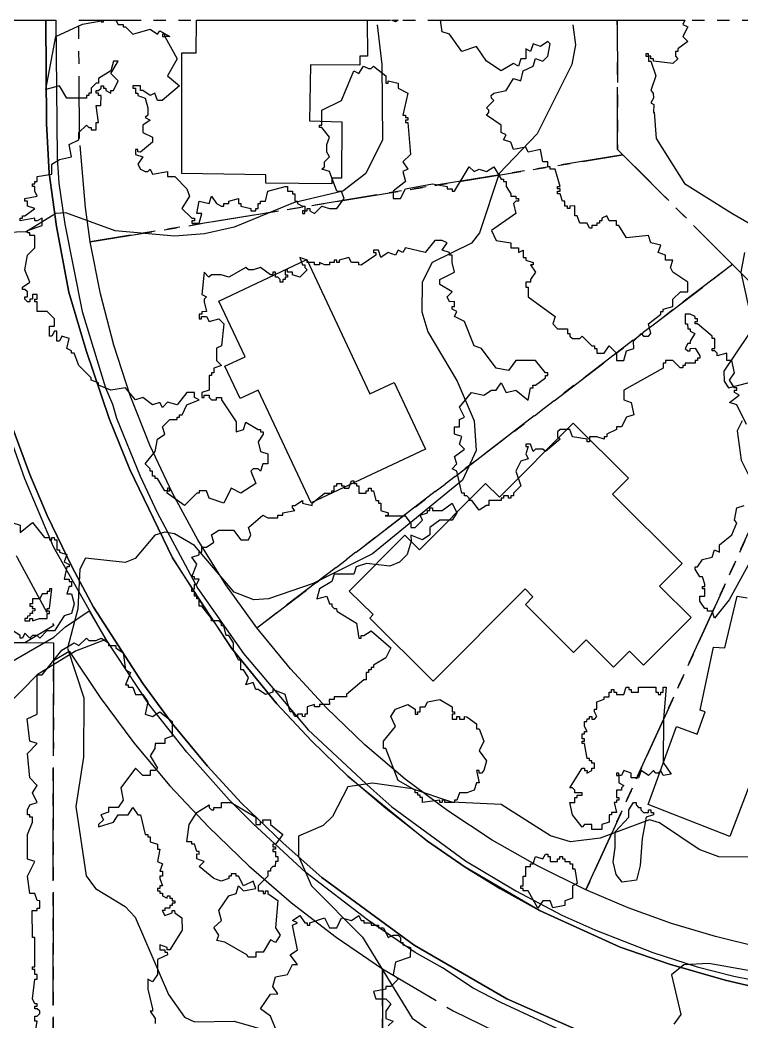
# Model space of a CAD drawing. Header units: metres. Extents: x -550 to 550, y -500 to 950.
# Drawn here: x -248.9 to -175.3, y 848 to 950 of the extents above; entities that cross this region are included whole.
import ezdxf

# ---------------------------------------------------------------- set-up
doc = ezdxf.new("R2010")
doc.units = ezdxf.units.M
doc.header["$LTSCALE"] = 2
doc.linetypes.add('PHANTOM', pattern=[6.35, 3.175, -0.635, 0.635, -0.635, 0.635, -0.635])
for name, color, linetype in [('SITE-BLDG-EXIST', 7, 'CONTINUOUS'), ('SITE-PATH', 84, 'CONTINUOUS'), ('SITE-PROPERTY', 7, 'PHANTOM'), ('SITE-ROAD-CURB', 7, 'CONTINUOUS'), ('SITE-ROAD-PAVED', 7, 'CONTINUOUS'), ('SITE-TREE-CANOPY', 94, 'CONTINUOUS'), ('TOPO-CONTOUR-MAJOR', 8, 'CONTINUOUS'), ('TOPO-CONTOUR-MINOR', 9, 'CONTINUOUS')]:
    doc.layers.add(name, color=color, linetype=linetype)

msp = doc.modelspace()

# ---------------------------------------------------------------- linework, layer by layer
at = {"layer": 'SITE-BLDG-EXIST'}
for points in [[(-213.47, 946.33), (-214.24, 946.33), (-214.23, 945.41), (-219.26, 945.43), (-219.36, 939.72), (-216.07, 939.64), (-216.11, 933.89), (-217.09, 933.89), (-217.11, 933.32), (-223.82, 933.37), (-223.81, 934.22), (-232.37, 934.38), (-232.37, 946.65), (-230.93, 946.66), (-230.89, 950), (-213.49, 950)], [(-207.57, 906.3), (-219.21, 900.83), (-224.59, 912.31), (-226.43, 911.44), (-227.98, 914.74), (-225.94, 915.69), (-228.61, 921.38), (-219.65, 925.6), (-213.24, 911.94), (-210.76, 913.1)], [(-192.52, 908.94), (-186.89, 903.34), (-188.5, 901.73), (-181.41, 894.66), (-183.71, 892.34), (-180.51, 889.16), (-185.35, 884.3), (-186.78, 885.73), (-188.41, 884.1), (-191.2, 886.87), (-192.47, 885.59), (-197.38, 890.48), (-196.61, 891.26), (-197.41, 892.06), (-206.77, 882.66), (-213.24, 889.1), (-212.9, 889.45), (-215.32, 891.85), (-209.67, 897.54), (-208.16, 896.04), (-201.43, 902.79), (-200.03, 901.4)]]:
    msp.add_lwpolyline(points, close=True, dxfattribs=at)
msp.add_lwpolyline([(-173.37, 875.21), (-176.57, 866.85), (-184.87, 870.1), (-181.98, 878.05), (-179.89, 877.28), (-179.07, 879.54), (-179.58, 879.73), (-178.22, 886.13), (-177.07, 886.07), (-175.83, 891.32), (-174.79, 891.15)], dxfattribs=at)
at = {"layer": 'SITE-PATH'}
msp.add_lwpolyline([(-268.5, 846.85), (-263.74, 861.94), (-259.8, 872.39), (-258.57, 874.68), (-255.73, 879.06), (-251.87, 882.89), (-249.94, 884.52), (-245.42, 887.14), (-244.23, 888.22), (-241.8, 889.84), (-240.1, 886.91), (-243.19, 885.72), (-247.12, 883.31), (-253.64, 876.69), (-255.35, 874.35), (-256.81, 871.55), (-258.53, 867.41), (-264.63, 849.1), (-266.02, 844.35)], dxfattribs=at)
at = {"layer": 'SITE-PROPERTY'}
for points in [[(-467.22, 887.09), (-245.45, 886.58), (-245.56, 786.15), (-550, 786.96), (-550, 950), (-441.05, 950)], [(-187.99, 936.82), (-187.45, 936.28), (-241.7, 927.42), (-242.2, 930.91), (-242.78, 937.93), (-242.88, 950), (-188.02, 950)], [(-166.62, 915.44), (-187.99, 936.82), (-188.02, 950), (-145.59, 950)], [(-224.72, 888.09), (-227.88, 892.49), (-230.75, 897.08), (-233.34, 901.82), (-235.64, 906.72), (-237.63, 911.75), (-239.3, 916.89), (-240.67, 922.12), (-241.7, 927.42), (-187.45, 936.28), (-176.3, 925.11)], [(-191.21, 861.42), (-196.07, 863.82), (-200.76, 866.49), (-205.29, 869.46), (-209.62, 872.7), (-213.75, 876.2), (-217.64, 879.94), (-221.31, 883.91), (-224.72, 888.09), (-176.3, 925.11), (-166.62, 915.44)], [(-296.63, 886.7), (-299.62, 905.13), (-257.08, 917.37), (-254.99, 909.82), (-252.33, 902.43), (-249.14, 895.26), (-245.42, 888.34), (-248.37, 886.58)], [(-154.92, 853.5), (-159.59, 853.64), (-164.26, 854.02), (-168.89, 854.66), (-173.49, 855.53), (-178.03, 856.65), (-182.51, 858), (-186.91, 859.6), (-191.21, 861.42), (-166.62, 915.44), (-154.76, 915.41)], [(-212.04, 786.06), (-245.56, 786.15), (-245.45, 884.79), (-243.86, 885.74), (-240.69, 880.99), (-237.25, 876.4), (-233.58, 872), (-229.67, 867.82), (-225.54, 863.85), (-221.2, 860.11), (-216.66, 856.61), (-211.94, 853.37)], [(-181.58, 785.99), (-212.04, 786.06), (-211.94, 853.37), (-204.75, 849.11), (-197.25, 845.43), (-189.48, 842.35), (-181.49, 839.9)]]:
    msp.add_lwpolyline(points, close=True, dxfattribs=at)
at = {"layer": 'SITE-ROAD-CURB'}
for points in [[(-171.41, 850.88), (-177.03, 852.21), (-182.69, 853.85), (-187.73, 855.57), (-195.95, 859.33), (-203.51, 863.72), (-207.35, 866.37), (-211.58, 869.71), (-215.45, 872.99), (-219.17, 876.61), (-222.69, 880.37), (-227.31, 886.03), (-233.32, 895.24), (-237.66, 904.22), (-239.76, 909.42), (-242.11, 916.34), (-243.87, 922.3), (-245.14, 928.99), (-245.89, 934.4), (-246.15, 939.45), (-246.21, 950), (-245.2, 950), (-245.07, 936.01), (-244.89, 933.37), (-244.29, 929.22), (-242.52, 920.31), (-240.14, 912.54), (-239.42, 910.87), (-239.03, 909.44), (-236.61, 903.55), (-234.87, 899.83), (-230.75, 892.11), (-226.1, 885.48), (-219.52, 877.73), (-213.13, 871.77), (-210.98, 869.87), (-203.48, 864.36), (-198.35, 861.31), (-193.67, 858.85), (-190.31, 857.35), (-184.4, 855.05), (-179.9, 853.59), (-176.16, 852.62), (-170.96, 851.61)], [(-193.23, 846.87), (-199.89, 849.94), (-202.69, 851.4), (-205.81, 853.48), (-208.61, 855.03), (-213.47, 858.36), (-219.73, 863.2), (-225.13, 868.17), (-227.55, 870.6), (-231.88, 875.44), (-235.72, 880.33), (-240.23, 887.11), (-245.43, 896.34), (-248.37, 903.27), (-251.46, 911.92)], [(-249.92, 909.33), (-247.85, 903.7), (-246.08, 899.55), (-243.54, 894.29), (-241.36, 890.2), (-236.34, 882.43), (-233.35, 878.36), (-229.75, 874.03), (-226.28, 870.23), (-222.04, 866.17), (-218.13, 862.68), (-208.71, 855.78), (-199.27, 850.31), (-190.34, 846.38)]]:
    msp.add_lwpolyline(points, dxfattribs=at)
at = {"layer": 'SITE-ROAD-PAVED'}
for points in [[(-255, 950), (-246.21, 950), (-246.15, 939.45), (-245.89, 934.4), (-245.14, 928.99), (-243.87, 922.3), (-242.11, 916.34), (-239.76, 909.42), (-237.66, 904.22), (-233.32, 895.24), (-230.68, 891.04), (-227.31, 886.03), (-222.69, 880.37), (-219.17, 876.61), (-215.45, 872.99), (-207.35, 866.37), (-203.51, 863.72), (-199.97, 861.55), (-195.95, 859.33), (-187.73, 855.57), (-182.69, 853.85), (-177.03, 852.21), (-171.41, 850.88)], [(-190.34, 846.38), (-199.27, 850.31), (-208.71, 855.78), (-218.13, 862.68), (-222.04, 866.17), (-226.28, 870.23), (-229.75, 874.03), (-233.35, 878.36), (-236.34, 882.43), (-241.36, 890.2), (-243.54, 894.29), (-246.08, 899.55), (-247.85, 903.7), (-249.92, 909.33)]]:
    msp.add_lwpolyline(points, dxfattribs=at)
at = {"layer": 'SITE-TREE-CANOPY'}
for points in [[(-174.85, 908.81), (-175.85, 910.81), (-176.6, 911.05), (-175.6, 911.81), (-176.1, 912.06), (-176.1, 912.31), (-175.85, 912.31), (-175.85, 912.56), (-176.1, 912.56), (-176.6, 913.31), (-176.1, 914.06), (-176.35, 915.31), (-176.85, 915.32), (-176.85, 916.06), (-177.85, 915.81), (-177.85, 916.06), (-178.1, 916.31), (-178.35, 916.31), (-178.35, 916.56), (-178.1, 916.56), (-178.1, 917.56), (-178.35, 917.56), (-178.35, 917.81), (-179.85, 919.06), (-180.1, 919.06), (-180.1, 919.31), (-179.85, 919.31), (-179.85, 919.56), (-180.1, 919.56), (-180.1, 919.81), (-180.6, 920.06), (-181.1, 920.06), (-181.1, 919.06), (-180.86, 919.06), (-180.85, 918.56), (-180.6, 918.56), (-180.6, 918.31), (-180.11, 918.06), (-180.6, 917.31), (-180.61, 917.06), (-180.85, 917.06), (-181.1, 916.56), (-180.85, 916.31), (-180.6, 916.31), (-180.61, 916.56), (-180.1, 916.57), (-179.6, 915.81), (-179.6, 915.56), (-179.85, 915.56), (-179.85, 915.31), (-180.1, 915.31), (-180.1, 915.06), (-181.1, 915.07), (-181.1, 914.81), (-181.35, 914.81), (-181.35, 914.57), (-181.61, 914.57), (-182.36, 915.31), (-183.1, 915.31), (-183.1, 915.06), (-183.35, 915.06), (-183.35, 914.56), (-187.35, 912.32), (-187.35, 911.31), (-186.6, 911.06), (-186.35, 909.81), (-187.1, 909.56), (-187.6, 908.56), (-188.1, 908.56), (-188.1, 908.31), (-189.1, 907.81), (-189.1, 907.56), (-189.35, 907.56), (-189.35, 907.31), (-190.1, 907.56), (-190.86, 907.56), (-190.85, 907.06), (-191.1, 907.06), (-191.1, 907.31), (-192.6, 907.56), (-192.86, 908.31), (-193.85, 908.31), (-194.11, 908.06), (-194.1, 907.56), (-193.85, 907.31), (-195.35, 906.06), (-195.6, 906.31), (-196.35, 906.31), (-196.6, 906.07), (-196.85, 906.81), (-197.35, 906.81), (-197.35, 906.56), (-197.11, 906.56), (-197.35, 905.81), (-197.1, 905.31), (-197.85, 905.07), (-198.35, 904.07), (-197.86, 902.56), (-198.6, 901.81), (-198.6, 901.56), (-198.85, 901.56), (-198.85, 901.31), (-199.1, 901.31), (-199.1, 901.56), (-199.6, 901.56), (-199.61, 901.31), (-199.85, 901.31), (-199.85, 901.06), (-201.1, 901.07), (-201.1, 900.56), (-201.35, 900.57), (-202.1, 900.07), (-202.85, 901.06), (-203.1, 901.06), (-203.1, 901.31), (-203.35, 901.56), (-203.6, 901.56), (-203.6, 901.81), (-203.85, 901.81), (-204.36, 904.06), (-204.85, 904.31), (-204.35, 904.81), (-204.6, 905.56), (-203.6, 906.31), (-204.11, 906.81), (-203.85, 907.57), (-204.6, 907.81), (-204.6, 908.56), (-204.1, 908.56), (-204.1, 909.31), (-203.6, 909.56), (-204.1, 910.56), (-202.86, 912.06), (-201.6, 911.81), (-200.85, 912.31), (-200.36, 912.31), (-199.85, 913.06), (-199.35, 912.06), (-198.35, 912.31), (-197.1, 911.3), (-196.85, 912.56), (-196.6, 912.56), (-196.61, 912.81), (-196.35, 912.81), (-195.35, 913.56), (-195.35, 913.81), (-195.1, 913.81), (-195.1, 914.06), (-195.35, 914.06), (-196.35, 915.31), (-198.35, 915.31), (-199.1, 914.31), (-200.35, 914.56), (-201.85, 916.56), (-202.6, 916.81), (-203.6, 919.31), (-204.6, 919.81), (-204.35, 920.31), (-204.85, 920.56), (-204.85, 920.82), (-204.6, 920.81), (-204.61, 921.32), (-205.1, 921.3), (-205.35, 921.81), (-204.85, 922.31), (-206.11, 923.06), (-206.11, 923.56), (-204.6, 924.31), (-204.85, 925.31), (-204.85, 926.07), (-205.1, 926.05), (-205.1, 926.31), (-205.86, 926.56), (-205.36, 927.31), (-205.85, 927.56), (-206.61, 927.56), (-207.6, 926.31), (-209.6, 926.81), (-209.85, 926.31), (-210.35, 926.56), (-210.6, 926.06), (-211.35, 926.31), (-212.11, 925.81), (-212.35, 926.57), (-212.86, 926.55), (-212.85, 926.31), (-212.6, 926.31), (-212.6, 926.06), (-214.1, 925.05), (-214.35, 925.06), (-214.35, 925.31), (-215.1, 925.31), (-215.35, 925.81), (-216.35, 925.56), (-216.35, 925.31), (-216.6, 925.31), (-216.6, 925.56), (-216.85, 925.56), (-216.85, 925.31), (-217.35, 925.31), (-217.35, 925.06), (-217.85, 925.06), (-218.36, 925.31), (-218.36, 925.06), (-218.85, 925.06), (-218.85, 925.31), (-219.6, 925.31), (-219.6, 925.56), (-220.36, 925.81), (-220.1, 925.06), (-219.85, 925.06), (-219.85, 924.81), (-219.6, 924.56), (-220.35, 923.81), (-221.1, 924.06), (-221.1, 924.31), (-221.6, 924.31), (-221.6, 924.56), (-221.85, 924.56), (-221.85, 924.06), (-221.6, 924.06), (-221.6, 923.81), (-221.85, 923.81), (-221.85, 923.56), (-222.1, 923.56), (-222.1, 923.31), (-222.35, 923.31), (-222.35, 923.56), (-222.61, 923.81), (-222.85, 923.81), (-222.85, 924.31), (-223.1, 924.31), (-223.1, 924.05), (-223.35, 924.06), (-224.35, 924.81), (-225.1, 924.56), (-225.6, 924.56), (-225.85, 924.81), (-227.6, 923.8), (-228.36, 924.06), (-229.35, 924.06), (-229.61, 923.81), (-230.1, 924.31), (-230.35, 922.06), (-229.85, 921.81), (-230.1, 921.56), (-230.1, 921.31), (-229.85, 920.32), (-230.35, 920.3), (-230.35, 920.06), (-230.6, 920.06), (-230.6, 919.56), (-230.36, 919.56), (-230.36, 919.82), (-229.85, 919.81), (-229.6, 919.31), (-228.6, 919.56), (-228.1, 919.06), (-228.35, 916.81), (-228.85, 916.57), (-228.85, 915.31), (-228.35, 914.81), (-229.11, 914.56), (-229.1, 914.06), (-229.35, 914.06), (-229.35, 913.81), (-229.6, 913.81), (-229.6, 912.31), (-230.35, 912.06), (-230.35, 911.56), (-230.1, 911.56), (-230.1, 911.81), (-229.6, 911.81), (-229.6, 911.56), (-229.36, 911.32), (-228.85, 911.31), (-228.85, 911.56), (-228.35, 911.56), (-228.35, 911.31), (-226.85, 909.07), (-226.85, 908.06), (-226.1, 908.31), (-225.85, 909.06), (-224.6, 908.31), (-224.35, 908.31), (-224.35, 908.06), (-224.1, 908.06), (-224.1, 907.82), (-224.6, 907.06), (-224.35, 906.06), (-223.61, 905.81), (-223.6, 904.81), (-224.11, 904.81), (-224.35, 904.06), (-224.6, 904.31), (-225.1, 904.31), (-225.35, 904.06), (-224.85, 902.81), (-226.35, 901.81), (-227.35, 902.31), (-228.1, 900.81), (-229.6, 901.32), (-229.85, 902.06), (-230.6, 902.06), (-230.6, 901.81), (-230.85, 901.81), (-232.1, 900.56), (-233.86, 901.81), (-233.85, 902.06), (-234.1, 902.06), (-234.85, 903.31), (-235.1, 903.31), (-235.1, 903.56), (-235.36, 903.56), (-235.35, 904.06), (-235.6, 904.06), (-235.6, 904.3), (-236.11, 904.81), (-235.1, 906.06), (-234.85, 907.31), (-234.1, 907.81), (-234.35, 908.56), (-233.6, 909.31), (-232.85, 909.31), (-232.85, 909.56), (-232.6, 909.56), (-232.6, 909.81), (-232.35, 909.81), (-231.85, 910.81), (-230.61, 911.31), (-231.1, 911.56), (-231.1, 912.06), (-231.85, 912.06), (-232.85, 910.81), (-233.85, 911.07), (-234.35, 910.55), (-234.6, 911.06), (-235.35, 910.81), (-236.36, 911.56), (-237.1, 911.31), (-238.1, 912.56), (-239.61, 912.31), (-240.85, 912.81), (-240.85, 913.06), (-241.61, 913.31), (-241.6, 913.56), (-242.85, 914.82), (-243.35, 916.06), (-243.6, 916.06), (-243.6, 916.31), (-244.1, 916.56), (-243.85, 917.56), (-244.6, 917.81), (-244.85, 917.31), (-245.1, 917.31), (-245.1, 918.31), (-245.35, 918.31), (-245.6, 917.81), (-245.85, 917.81), (-245.85, 918.81), (-245.35, 918.81), (-245.35, 919.56), (-246.1, 920.32), (-247.1, 920.31), (-247.1, 921.31), (-247.35, 921.31), (-247.35, 921.56), (-247.1, 921.56), (-247.11, 922.06), (-247.6, 922.06), (-247.6, 921.56), (-247.85, 921.56), (-247.85, 921.31), (-248.1, 921.31), (-248.36, 921.56), (-248.36, 921.81), (-248.1, 921.81), (-248.1, 922.31), (-248.35, 922.57), (-248.6, 922.57), (-248.6, 922.81), (-247.85, 923.31), (-248.35, 924.56), (-248.1, 926.06), (-247.35, 926.81), (-247.35, 928.06), (-247.86, 928.06), (-247.85, 928.32), (-248.1, 928.32), (-248.1, 928.56), (-246.6, 929.06), (-246.6, 929.82), (-247.1, 929.56), (-247.35, 929.56), (-247.35, 929.81), (-248.85, 929.56), (-248.85, 929.81), (-248.6, 929.81), (-248.6, 930.06), (-248.35, 930.06), (-247.35, 930.81), (-248.1, 931.06), (-248.1, 931.56), (-248.35, 931.56), (-248.36, 931.81), (-247.11, 932.06), (-247.35, 932.56), (-247.35, 933.06), (-247.6, 933.06), (-247.6, 933.31), (-247.35, 933.31), (-247.35, 933.57), (-247.1, 933.56), (-247.1, 934.07), (-245.6, 934.31), (-245.61, 935.31), (-244.85, 935.81), (-243.6, 936.06), (-243.85, 937.31), (-242.85, 937.81), (-242.86, 938.56), (-242.1, 939.31), (-241.85, 939.06), (-241.61, 939.06), (-241.61, 938.81), (-241.1, 938.81), (-241.1, 939.56), (-240.85, 939.56), (-241.1, 941.31), (-240.61, 941.31), (-240.6, 942.31), (-240.85, 942.31), (-240.85, 942.56), (-241.1, 942.56), (-241.1, 942.81), (-240.85, 942.81), (-240.6, 943.06), (-240.6, 943.31), (-240.35, 943.31), (-240.35, 943.06), (-240.1, 943.05), (-240.1, 942.81), (-239.6, 942.56), (-239.6, 942.81), (-239.35, 942.81), (-238.85, 943.81), (-239.6, 944.56), (-238.85, 945.81), (-239.35, 945.81), (-239.6, 944.81), (-240.85, 944.06), (-240.85, 943.56), (-241.1, 943.56), (-241.6, 943.06), (-241.6, 942.56), (-241.85, 942.56), (-241.85, 942.31), (-242.1, 942.31), (-242.1, 942.06), (-244.1, 942.06), (-244.85, 943.31), (-246.22, 942.92), (-245.19, 948.32), (-242.48, 949.58), (-240.6, 949.92), (-240.6, 949.81), (-240.35, 949.81), (-240.35, 949.96), (-240.15, 950), (-239.1, 950), (-238.85, 949.56), (-238.35, 949.56), (-238.35, 949.32), (-238.1, 949.31), (-237.35, 948.56), (-235.6, 949.06), (-234.85, 948.57), (-234.61, 948.9), (-233.61, 948.31), (-234.1, 948.31), (-232.85, 946.06), (-233.85, 944.31), (-232.61, 943.31), (-234.36, 941.81), (-234.85, 941.81), (-235.11, 942.56), (-235.6, 942.31), (-236.36, 942.81), (-236.6, 942.81), (-236.6, 943.31), (-237.35, 943.31), (-237.35, 943.06), (-237.1, 943.06), (-237.1, 942.56), (-236.85, 942.56), (-236.85, 942.31), (-236.1, 942.06), (-235.85, 941.06), (-235.85, 940.31), (-236.1, 940.06), (-235.6, 939.81), (-236.35, 939.31), (-236.35, 938.56), (-235.35, 938.06), (-235.35, 937.56), (-236.6, 936.56), (-236.86, 936.57), (-236.85, 936.81), (-237.1, 936.81), (-237.1, 936.31), (-236.35, 936.06), (-236.85, 935.31), (-236.6, 934.81), (-236.1, 934.56), (-235.85, 934.56), (-235.6, 934.81), (-235.36, 934.31), (-233.85, 934.56), (-233.85, 934.06), (-233.1, 934.06), (-231.85, 932.81), (-231.6, 932.06), (-232.36, 930.81), (-231.35, 929.81), (-231.1, 929.81), (-231.1, 929.56), (-231.35, 929.56), (-231.35, 929.31), (-230.6, 929.32), (-230.35, 930.3), (-230.85, 930.31), (-230.6, 931.56), (-229.6, 931.31), (-229.36, 932.06), (-228.85, 931.32), (-228.35, 931.06), (-228.1, 931.06), (-228.1, 931.31), (-227.6, 931.31), (-227.6, 931.56), (-226.6, 931.81), (-226.6, 931.31), (-226.35, 931.31), (-226.35, 931.06), (-225.35, 930.81), (-225.36, 930.57), (-224.85, 930.56), (-224.85, 930.81), (-224.6, 930.81), (-224.6, 931.31), (-224.35, 931.31), (-224.35, 931.56), (-223.85, 931.56), (-223.6, 932.56), (-221.86, 933.06), (-221.6, 933.06), (-221.6, 932.56), (-221.1, 932.56), (-221.1, 932.31), (-220.85, 932.31), (-220.85, 931.56), (-220.6, 931.56), (-220.6, 931.32), (-220.1, 931.06), (-219.85, 931.06), (-219.85, 930.56), (-219.6, 930.56), (-219.6, 930.81), (-219.35, 930.81), (-219.35, 930.56), (-218.85, 930.31), (-218.1, 931.06), (-217.35, 930.81), (-216.6, 930.81), (-215.85, 931.81), (-216.11, 932.55), (-216.6, 932.56), (-217.35, 934.56), (-218.1, 934.82), (-217.85, 935.06), (-217.85, 935.56), (-217.35, 936.06), (-217.6, 936.56), (-217.6, 937.31), (-217.35, 938.06), (-218.1, 939.06), (-218.35, 939.07), (-218.35, 939.31), (-218.1, 939.31), (-218.1, 940.81), (-216.1, 941.81), (-214.85, 944.81), (-214.35, 944.55), (-213.86, 945.31), (-213.35, 945.07), (-213.1, 945.06), (-212.85, 945.31), (-211.6, 944.31), (-211.6, 943.56), (-211.35, 943.56), (-211.35, 943.81), (-210.35, 943.56), (-210.35, 943.06), (-209.35, 942.56), (-209.85, 940.31), (-209.6, 940.31), (-209.6, 940.07), (-209.35, 940.07), (-209.35, 939.81), (-209.6, 939.81), (-209.6, 939.57), (-209.36, 939.56), (-209.1, 936.31), (-209.85, 935.56), (-209.35, 934.81), (-209.85, 934.56), (-209.6, 933.56), (-210.85, 932.56), (-210.85, 931.81), (-210.1, 931.81), (-209.6, 932.81), (-206.85, 933.31), (-205.35, 933.06), (-205.36, 932.81), (-204.85, 932.81), (-204.85, 932.56), (-204.6, 932.56), (-203.11, 935.06), (-202.6, 934.56), (-202.1, 934.81), (-201.35, 934.56), (-200.61, 935.06), (-199.85, 933.81), (-199.6, 933.81), (-199.6, 933.56), (-199.35, 933.56), (-199.35, 933.05), (-198.85, 932.31), (-198.85, 932.06), (-198.35, 932.06), (-198.35, 931.81), (-198.1, 931.81), (-198.1, 931.56), (-198.35, 931.56), (-198.6, 931.31), (-198.35, 930.31), (-200.85, 928.56), (-200.35, 927.56), (-198.85, 927.31), (-198.85, 926.81), (-198.1, 926.81), (-198.1, 926.31), (-197.61, 926.56), (-197.6, 925.81), (-197.35, 925.81), (-197.35, 925.55), (-196.6, 925.31), (-196.6, 925.06), (-196.85, 925.06), (-196.35, 924.31), (-196.85, 923.56), (-196.85, 923.31), (-197.35, 923.31), (-197.35, 922.81), (-197.1, 922.81), (-197.1, 921.81), (-194.35, 919.81), (-194.6, 919.05), (-194.11, 918.56), (-193.1, 918.56), (-193.1, 918.06), (-192.85, 918.06), (-192.85, 917.81), (-192.6, 917.56), (-191.85, 917.56), (-191.6, 917.8), (-190.6, 916.81), (-190.35, 916.81), (-190.35, 916.56), (-190.11, 916.56), (-190.1, 916.06), (-189.36, 916.06), (-188.86, 916.81), (-188.11, 916.06), (-188.1, 915.31), (-187.36, 915.31), (-187.1, 916.31), (-186.35, 916.56), (-186.36, 917.31), (-185.6, 918.06), (-185.35, 917.81), (-184.85, 917.81), (-184.6, 918.06), (-184.85, 919.06), (-183.6, 920.06), (-183.6, 920.31), (-183.35, 920.31), (-183.35, 920.56), (-182.36, 920.81), (-182.35, 921.56), (-181.6, 922.31), (-180.85, 922.31), (-180.85, 923.31), (-182.35, 924.31), (-182.6, 924.81), (-182.35, 925.56), (-183.1, 925.56), (-183.1, 926.06), (-183.85, 926.32), (-183.6, 927.06), (-184.6, 927.31), (-184.85, 928.06), (-187.1, 927.81), (-187.85, 929.06), (-188.1, 929.06), (-188.1, 929.56), (-188.85, 929.56), (-189.1, 930.06), (-189.6, 929.82), (-189.6, 929.56), (-189.85, 929.56), (-189.85, 929.32), (-190.1, 929.3), (-190.1, 929.06), (-190.6, 929.06), (-190.6, 928.8), (-190.85, 928.81), (-191.1, 929.31), (-191.85, 929.31), (-192.1, 930.06), (-192.36, 930.06), (-192.35, 931.07), (-192.85, 931.05), (-192.85, 930.81), (-193.11, 930.81), (-193.11, 931.06), (-193.35, 931.06), (-193.35, 931.56), (-193.6, 931.56), (-193.85, 932.31), (-194.1, 932.31), (-194.1, 932.56), (-193.85, 932.56), (-193.85, 932.81), (-194.1, 932.81), (-194.1, 933.06), (-193.85, 933.06), (-194.35, 934.81), (-194.86, 934.81), (-194.86, 935.06), (-195.1, 935.06), (-195.1, 935.56), (-195.6, 935.56), (-195.85, 936.81), (-197.1, 936.56), (-197.35, 937.06), (-198.6, 936.81), (-198.85, 937.56), (-199.6, 937.81), (-199.35, 938.31), (-199.85, 938.56), (-199.86, 939.31), (-201.35, 940.31), (-201.1, 940.57), (-201.1, 940.81), (-201.35, 941.06), (-200.6, 941.81), (-200.85, 942.06), (-200.86, 942.31), (-200.6, 942.56), (-199.35, 942.81), (-198.6, 944.06), (-197.86, 943.81), (-197.6, 944.81), (-196.6, 945.31), (-196.35, 946.07), (-195.6, 945.81), (-195.1, 946.31), (-194.85, 947.57), (-195.1, 947.81), (-195.85, 947.31), (-196.6, 947.56), (-196.85, 946.81), (-197.35, 947.06), (-197.35, 946.06), (-197.85, 946.06), (-198.1, 945.31), (-198.6, 945.56), (-199.86, 944.81), (-201.35, 945.81), (-202.35, 947.31), (-203.85, 946.81), (-205.1, 948.56), (-205.85, 948.81), (-206.02, 950), (-181.13, 950), (-181.35, 949.56), (-180.85, 949.31), (-181.35, 948.31), (-180.85, 947.81), (-181.85, 947.06), (-181.85, 946.81), (-182.1, 946.81), (-182.1, 946.31), (-181.85, 946.06), (-182.35, 945.56), (-184.35, 945.82), (-184.35, 946.06), (-184.6, 946.06), (-184.6, 946.31), (-184.86, 946.31), (-184.85, 945.81), (-184.6, 945.8), (-184.1, 944.31), (-184.6, 942.81), (-184.36, 942.56), (-184.35, 942.06), (-184.6, 941.56), (-184.3, 941.41), (-184.35, 940.57), (-184.25, 940.61), (-184.05, 937.93), (-181.19, 933.35), (-176.34, 930.32), (-171.03, 927.24)], [(-173.91, 895.92), (-176.62, 890.95), (-178.11, 889.08), (-178.35, 889.81), (-178.85, 889.81), (-178.85, 890.06), (-179.1, 890.06), (-179.6, 890.81), (-179.6, 891.31), (-179.1, 891.31), (-179.1, 892.06), (-179.35, 892.06), (-179.35, 892.32), (-179.1, 892.31), (-179.1, 892.56), (-179.35, 893.31), (-179.61, 893.31), (-180.1, 894.06), (-180.1, 894.31), (-179.85, 894.31), (-179.35, 895.06), (-178.35, 895.31), (-178.11, 896.06), (-177.6, 895.81), (-177.6, 896.56), (-176.36, 897.56), (-175.86, 898.81), (-176.1, 899.06), (-175.85, 900.31), (-175.1, 900.56)], [(-249.6, 898.81), (-248.85, 898.56), (-248.85, 897.82), (-247.6, 898.82), (-246.35, 897.31), (-245.85, 897.31), (-245.85, 897.06), (-245.6, 897.05), (-245.6, 897.31), (-245.36, 897.31), (-245.35, 897.07), (-245.1, 897.07), (-245.1, 896.06), (-244.85, 896.06), (-244.85, 895.81), (-244.1, 895.56), (-244.35, 894.81), (-243.85, 894.56), (-243.85, 894.3), (-244.1, 894.31), (-244.35, 893.06), (-243.85, 893.06), (-243.85, 892.81), (-243.6, 892.81), (-243.6, 892.31), (-243.85, 892.31), (-244.1, 891.56), (-243.6, 891.56), (-243.35, 890.56), (-243.6, 889.57), (-244.36, 889.31), (-245.35, 887.81), (-246.11, 887.81), (-246.85, 887.06), (-247.1, 887.31), (-247.6, 887.31), (-247.86, 887.06), (-248.35, 887.56), (-248.6, 887.06), (-248.85, 887.06), (-248.85, 887.31), (-249.6, 887.81)], [(-247.36, 846.56), (-247.1, 848.06), (-247.35, 848.06), (-247.35, 848.56), (-247.1, 848.56), (-246.85, 848.81), (-246.85, 849.06), (-247.1, 849.31), (-247.35, 849.31), (-247.35, 849.56), (-247.1, 849.56), (-247.11, 849.81), (-247.35, 849.81), (-247.6, 850.32), (-247.35, 852.31), (-247.1, 852.31), (-247.1, 852.81), (-247.35, 852.81), (-247.35, 853.31), (-247.6, 853.31), (-247.6, 853.56), (-247.35, 853.56), (-247.35, 856.56), (-247.6, 856.56), (-247.61, 859.31), (-247.1, 859.31), (-247.1, 859.56), (-246.85, 859.56), (-246.85, 860.31), (-247.11, 860.32), (-247.35, 861.06), (-247.86, 861.06), (-248.1, 862.81), (-247.35, 864.31), (-248.1, 864.55), (-248.1, 867.06), (-247.6, 868.31), (-247.6, 868.81), (-247.85, 868.81), (-247.85, 869.06), (-248.1, 869.06), (-248.1, 869.56), (-247.85, 870.06), (-247.11, 870.32), (-247.6, 871.31), (-247.1, 872.06), (-247.85, 872.81), (-248.1, 875.31), (-247.1, 876.31), (-247.86, 876.56), (-248.11, 878.82), (-247.1, 879.31), (-247.1, 883.31), (-246.6, 883.31), (-244.6, 885.81), (-243.35, 886.56), (-242.85, 886.31), (-242.1, 887.06), (-241.85, 886.8), (-241.1, 886.81), (-240.6, 887.06), (-239.85, 886.56), (-239.85, 886.31), (-239.1, 886.31), (-239.1, 886.06), (-238.35, 885.57), (-238.1, 883.81), (-237.6, 883.56), (-238.1, 882.31), (-237.85, 882.31), (-237.85, 882.06), (-237.35, 882.06), (-237.1, 881.31), (-236.35, 881.31), (-235.85, 880.56), (-236.1, 879.31), (-235.35, 879.06), (-234.6, 879.56), (-233.35, 878.56), (-233.36, 877.06), (-234.1, 876.81), (-234.1, 876.32), (-235.1, 876.31), (-235.11, 875.81), (-235.6, 875.06), (-234.86, 873.81), (-235.1, 873.56), (-235.6, 873.56), (-235.6, 873.06), (-236.35, 873.06), (-237.1, 873.81), (-238.6, 871.81), (-238.35, 870.56), (-238.85, 869.81), (-239.85, 869.8), (-239.85, 869.32), (-240.61, 869.06), (-240.35, 868.56), (-240.85, 868.06), (-240.85, 867.82), (-239.35, 868.31), (-238.85, 869.06), (-237.85, 869.06), (-237.35, 869.81), (-236.85, 869.06), (-236.6, 869.06), (-236.1, 867.06), (-235.85, 867.06), (-235.85, 866.81), (-235.6, 866.81), (-235.6, 866.31), (-234.85, 866.06), (-234.85, 865.56), (-234.6, 865.56), (-234.85, 864.31), (-234.35, 864.06), (-234.6, 863.31), (-234.35, 863.31), (-234.35, 862.81), (-234.6, 862.81), (-234.6, 862.56), (-234.35, 861.81), (-234.6, 861.81), (-234.61, 861.56), (-234.85, 861.56), (-234.85, 861.31), (-234.61, 861.31), (-234.6, 861.07), (-234.35, 861.07), (-234.35, 860.81), (-233.86, 860.56), (-233.85, 860.81), (-233.6, 860.81), (-233.6, 860.56), (-233.35, 860.56), (-233.35, 860.31), (-233.1, 860.31), (-233.1, 860.06), (-233.35, 860.06), (-233.35, 859.81), (-233.6, 859.81), (-233.6, 859.56), (-234.1, 859.56), (-234.1, 859.31), (-234.36, 859.31), (-234.1, 858.81), (-233.35, 859.06), (-233.35, 859.31), (-233.11, 859.31), (-233.1, 859.06), (-232.36, 858.56), (-232.35, 857.31), (-233.6, 855.31), (-233.86, 855.31), (-233.86, 855.56), (-234.6, 855.82), (-234.6, 855.31), (-234.1, 855.31), (-234.1, 855.06), (-233.86, 855.06), (-233.85, 854.81), (-234.85, 854.31), (-234.85, 852.81), (-235.36, 852.06), (-235.85, 852.31), (-235.85, 851.31), (-235.35, 849.31), (-235.35, 849.06), (-235.61, 849.06), (-235.1, 848.31), (-235.1, 847.81)], [(-222.85, 847.31), (-223.35, 848.56), (-224.35, 849.31), (-223.35, 850.81), (-222.6, 850.82), (-223.1, 851.56), (-222.85, 852.56), (-221.6, 852.81), (-221.1, 853.81), (-220.6, 853.81), (-221.35, 854.81), (-220.6, 855.31), (-221.1, 857.81), (-220.6, 858.07), (-221.1, 858.31), (-220.36, 858.81), (-219.85, 858.06), (-219.6, 858.06), (-219.61, 857.81), (-219.35, 857.81), (-219.35, 858.06), (-217.85, 858.56), (-217.35, 857.56), (-216.6, 857.56), (-216.1, 858.56), (-215.1, 858.31), (-214.35, 858.81), (-214.1, 858.31), (-213.85, 858.31), (-213.85, 858.06), (-213.1, 858.06), (-213.1, 857.81), (-212.35, 857.81), (-212.35, 857.56), (-211.85, 857.56), (-211.35, 856.56), (-210.85, 856.81), (-210.35, 856.81), (-210.1, 856.56), (-210.1, 856.06), (-209.85, 856.06), (-209.86, 855.82), (-209.1, 855.56), (-209.11, 854.56), (-210.6, 854.06), (-210.85, 852.81), (-210.35, 852.31), (-211.1, 851.56), (-211.6, 851.56), (-211.6, 851.31), (-212.85, 851.06), (-212.6, 850.31), (-211.6, 850.31), (-211.1, 849.81), (-211.61, 849.07), (-211.6, 848.31), (-210.86, 848.06), (-211.35, 847.56)]]:
    msp.add_lwpolyline(points, dxfattribs=at)
for points in [[(-210.61, 949.81), (-210.98, 950), (-210.35, 950)], [(-234.1, 948.56), (-234.35, 948.56), (-234.35, 948.31), (-234.1, 948.31)], [(-184.86, 946.56), (-185.1, 946.56), (-185.1, 946.31), (-184.86, 946.31)], [(-220.1, 930.56), (-220.1, 930.31), (-219.85, 930.31), (-219.85, 930.56)], [(-209.63, 899.5), (-209.04, 898.71), (-209.04, 898.31), (-208.6, 898.31), (-207.85, 899.06), (-208.1, 899.56), (-207.35, 899.81), (-207.35, 900.06), (-207.1, 900.06), (-207.11, 900.31), (-206.85, 900.31), (-206.85, 900.06), (-205.85, 900.06), (-204.85, 900.81), (-204.35, 899.81), (-204.85, 899.06), (-206.1, 899.06), (-207.1, 898.31), (-207.1, 897.56), (-207.85, 897.06), (-209.04, 897.54), (-209.03, 896.93), (-209.44, 895.56), (-210.22, 894.78), (-211.2, 894.39), (-213.55, 894.66), (-214.61, 894.31), (-214.85, 893.56), (-216.85, 893.56), (-217.1, 892.81), (-218.35, 892.06), (-218.61, 891.06), (-217.6, 891.31), (-217.35, 890.56), (-217.1, 890.56), (-217.1, 890.31), (-216.85, 890.06), (-216.61, 890.06), (-216.6, 889.81), (-214.6, 888.56), (-214.36, 887.06), (-214.1, 887.06), (-214.1, 887.31), (-213.85, 887.31), (-213.1, 887.81), (-211.1, 886.06), (-211.6, 885.06), (-212.85, 884.31), (-212.85, 884.06), (-213.1, 884.06), (-213.1, 883.81), (-213.35, 883.81), (-213.35, 883.56), (-213.6, 883.56), (-213.6, 882.81), (-213.85, 882.81), (-215.6, 881.31), (-215.6, 881.06), (-216.85, 881.06), (-216.85, 880.81), (-217.36, 880.81), (-217.35, 880.31), (-218.35, 880.31), (-218.35, 880.07), (-218.85, 880.07), (-218.85, 880.31), (-219.6, 880.06), (-219.6, 879.31), (-219.85, 879.31), (-219.85, 879.05), (-220.1, 879.06), (-220.1, 879.31), (-220.6, 879.31), (-220.6, 879.06), (-220.85, 879.06), (-221.1, 879.56), (-221.35, 879.56), (-221.86, 881.32), (-223.1, 881.81), (-223.1, 881.56), (-223.85, 881.31), (-224.6, 881.81), (-224.85, 881.81), (-225.1, 882.55), (-225.85, 882.31), (-225.6, 883.06), (-226.1, 883.81), (-226.35, 883.81), (-226.35, 884.81), (-226.6, 884.82), (-227.1, 885.81), (-227.1, 886.56), (-227.6, 887.31), (-227.85, 887.31), (-228.1, 888.31), (-228.35, 888.31), (-228.35, 888.55), (-228.6, 888.81), (-229.35, 888.81), (-229.35, 889.06), (-230.35, 890.32), (-230.6, 890.32), (-230.6, 891.06), (-230.85, 891.06), (-230.85, 891.31), (-231.1, 891.31), (-231.1, 891.81), (-231.36, 891.81), (-231.35, 892.06), (-231.1, 892.06), (-231.1, 892.56), (-230.86, 892.56), (-230.6, 893.06), (-231.1, 893.06), (-231.1, 893.31), (-231.35, 893.31), (-230.85, 894.57), (-231.35, 895.31), (-230.6, 895.55), (-230.61, 895.81), (-230.35, 895.81), (-230.35, 896.31), (-229.85, 896.31), (-229.1, 896.81), (-229.35, 897.56), (-228.6, 898.05), (-227.11, 898.06), (-226.36, 897.06), (-225.6, 897.06), (-225.35, 897.56), (-225.6, 898.31), (-224.11, 899.56), (-223.6, 899.31), (-222.6, 899.31), (-222.6, 899.56), (-222.1, 899.56), (-222.1, 899.81), (-220.85, 900.06), (-221.1, 900.31), (-221.1, 900.56), (-220.85, 900.56), (-220.1, 901.06), (-220.1, 900.81), (-219.1, 900.56), (-219.1, 900.81), (-217.85, 901.81), (-217.1, 901.81), (-217.1, 902.05), (-216.85, 902.07), (-216.86, 902.56), (-216.6, 902.55), (-216.6, 902.81), (-216.1, 902.81), (-216.1, 902.57), (-215.85, 902.56), (-215.85, 902.31), (-215.35, 902.31), (-215.1, 903.06), (-214.85, 903.06), (-214.85, 902.81), (-214.6, 902.81), (-214.6, 902.56), (-214.36, 902.56), (-214.35, 901.81), (-213.61, 901.81), (-213.61, 902.06), (-213.35, 902.06), (-213.35, 902.31), (-213.1, 902.31), (-213.1, 902.06), (-212.85, 902.06), (-212.6, 901.06), (-212.35, 901.06), (-212.35, 900.81), (-212.1, 900.81), (-212.11, 900.06), (-211.35, 899.81), (-211.35, 899.56), (-211.65, 899.51)], [(-233.6, 902.06), (-233.6, 902.31), (-233.85, 902.31), (-233.85, 902.06)], [(-247.85, 890.31), (-247.6, 890.31), (-247.61, 890.06), (-247.35, 890.06), (-247.35, 889.82), (-247.61, 889.8), (-247.6, 889.56), (-247.85, 889.56), (-247.85, 889.32), (-248.1, 889.3), (-248.11, 889.06), (-248.35, 889.06), (-248.35, 888.8), (-247.85, 888.82), (-247.85, 889.06), (-247.6, 889.06), (-247.6, 888.81), (-246.86, 889.06), (-246.1, 889.06), (-246.1, 889.56), (-245.85, 889.56), (-245.85, 889.81), (-246.1, 889.81), (-246.1, 890.06), (-245.85, 890.06), (-245.6, 892.06), (-245.85, 892.06), (-245.85, 891.8), (-246.1, 891.81), (-246.1, 891.56), (-246.6, 891.56), (-246.85, 891.06), (-247.6, 891.06), (-247.6, 890.56), (-247.85, 890.56)], [(-187.85, 872.82), (-187.86, 872.32), (-187.35, 872.06), (-187.6, 871.81), (-187.6, 871.56), (-188.1, 871.56), (-188.1, 870.81), (-187.85, 870.81), (-187.85, 870.56), (-188.1, 870.56), (-188.1, 870.31), (-188.35, 870.31), (-188.11, 869.31), (-188.6, 869.31), (-188.6, 869.06), (-188.85, 869.06), (-188.85, 868.31), (-189.6, 868.06), (-189.6, 867.56), (-190.6, 867.56), (-190.6, 868.06), (-191.35, 868.06), (-191.6, 867.81), (-192.6, 869.06), (-192.85, 870.31), (-192.35, 870.31), (-192.35, 870.81), (-192.11, 870.81), (-192.11, 871.06), (-191.6, 871.06), (-191.6, 871.31), (-192.35, 871.31), (-192.35, 871.56), (-192.6, 871.81), (-192.86, 871.81), (-191.6, 873.81), (-191.35, 873.81), (-191.35, 873.57), (-191.1, 873.57), (-191.11, 873.31), (-190.6, 873.56), (-190.6, 873.81), (-190.35, 873.81), (-190.35, 874.31), (-190.61, 874.31), (-190.6, 874.57), (-190.85, 874.55), (-190.85, 874.81), (-191.1, 874.81), (-191.35, 876.31), (-191.6, 876.31), (-191.6, 876.56), (-191.35, 876.56), (-191.35, 876.81), (-191.6, 876.81), (-191.61, 877.31), (-191.35, 877.31), (-191.35, 877.56), (-191.1, 877.56), (-191.35, 878.06), (-191.35, 878.56), (-191.11, 878.56), (-191.1, 878.82), (-190.85, 878.82), (-190.85, 879.06), (-190.6, 879.06), (-190.6, 878.81), (-190.35, 878.81), (-190.1, 879.06), (-190.35, 879.56), (-190.35, 879.82), (-190.1, 879.82), (-190.11, 880.56), (-189.35, 880.82), (-189.35, 881.06), (-188.85, 881.06), (-188.85, 881.56), (-188.6, 881.56), (-188.6, 881.82), (-188.36, 881.82), (-188.36, 881.56), (-188.1, 881.56), (-188.1, 881.31), (-187.35, 881.31), (-187.11, 882.06), (-186.85, 882.06), (-186.85, 881.81), (-186.6, 881.81), (-186.6, 881.56), (-185.85, 881.56), (-185.86, 882.06), (-184.1, 882.07), (-184.1, 881.56), (-183.85, 881.56), (-183.86, 881.31), (-183.6, 881.31), (-183.6, 881.56), (-183.35, 881.56), (-183.36, 882.06), (-183.04, 882.06), (-183.32, 878.84), (-183.35, 874.4), (-182.52, 873.2), (-183.35, 873.07), (-183.6, 873.56), (-183.85, 873.31), (-184.1, 873.31), (-184.35, 873.56), (-184.85, 873.06), (-185.6, 873.56), (-185.85, 872.81), (-186.61, 872.81), (-186.6, 873.31), (-187.36, 873.56), (-187.6, 873.06), (-187.85, 873.06)], [(-204.85, 879.56), (-204.6, 879.56), (-204.6, 879.31), (-204.85, 879.31), (-204.85, 878.81), (-204.35, 878.81), (-204.35, 879.06), (-204.1, 879.06), (-204.1, 878.81), (-203.6, 878.81), (-203.6, 879.06), (-203.35, 879.05), (-202.35, 878.31), (-202.35, 877.81), (-202.1, 877.81), (-201.6, 876.56), (-202.1, 875.56), (-201.35, 874.56), (-201.6, 873.56), (-201.86, 873.31), (-202.1, 873.31), (-202.1, 873.56), (-202.35, 873.56), (-202.1, 872.31), (-202.35, 872.31), (-202.6, 871.56), (-203.35, 871.31), (-204.1, 871.31), (-204.35, 870.56), (-204.6, 870.56), (-204.6, 870.31), (-205.6, 870.31), (-205.6, 870.56), (-205.85, 870.56), (-205.85, 870.31), (-206.1, 870.32), (-206.1, 870.56), (-207.86, 870.31), (-207.85, 870.81), (-208.1, 870.81), (-208.1, 871.06), (-208.35, 871.06), (-208.35, 871.31), (-208.61, 871.31), (-208.61, 871.56), (-210.35, 872.56), (-211.6, 875.81), (-211.85, 875.81), (-211.85, 876.56), (-210.6, 878.06), (-211.1, 879.07), (-210.6, 879.81), (-209.35, 880.31), (-208.6, 879.81), (-208.6, 879.31), (-208.35, 879.31), (-208.36, 879.56), (-208.1, 879.56), (-208.1, 880.06), (-207.6, 880.06), (-207.35, 880.56), (-206.1, 880.8), (-204.85, 880.06)], [(-187.85, 873.31), (-188.1, 873.31), (-188.1, 873.06), (-187.85, 873.06)], [(-228.6, 856.81), (-229.1, 857.57), (-228.35, 858.31), (-228.6, 859.31), (-227.6, 860.81), (-226.85, 861.06), (-226.6, 861.81), (-226.1, 861.31), (-224.85, 861.56), (-225.1, 862.31), (-226.1, 861.81), (-226.6, 862.81), (-226.85, 862.81), (-226.85, 863.06), (-227.35, 863.06), (-227.35, 862.81), (-227.6, 862.81), (-227.6, 862.56), (-228.36, 862.31), (-229.1, 862.56), (-230.6, 863.81), (-230.1, 864.31), (-230.85, 864.56), (-230.85, 865.07), (-230.61, 865.06), (-230.6, 865.31), (-230.85, 865.31), (-231.1, 866.06), (-231.36, 866.06), (-231.35, 866.31), (-231.85, 866.31), (-231.61, 868.06), (-230.85, 869.31), (-229.6, 870.06), (-229.6, 869.81), (-229.35, 869.56), (-229.1, 869.56), (-229.1, 869.81), (-228.35, 869.81), (-228.35, 870.31), (-227.35, 870.31), (-224.85, 868.81), (-224.85, 868.06), (-224.35, 868.06), (-224.35, 868.32), (-224.1, 868.32), (-224.11, 868.56), (-223.35, 868.56), (-223.35, 868.06), (-222.1, 867.06), (-222.85, 866.06), (-223.1, 866.06), (-223.11, 865.81), (-222.85, 865.81), (-222.85, 865.55), (-223.11, 865.56), (-223.1, 865.31), (-222.85, 865.31), (-222.85, 864.81), (-222.6, 864.81), (-222.6, 864.31), (-222.85, 864.31), (-222.86, 863.81), (-223.1, 863.81), (-223.35, 863.56), (-223.35, 863.31), (-223.6, 863.31), (-223.6, 862.81), (-224.6, 861.81), (-224.6, 861.31), (-224.1, 861.31), (-224.1, 861.06), (-223.85, 861.06), (-223.86, 861.31), (-223.6, 861.31), (-223.6, 861.06), (-222.6, 860.32), (-222.85, 857.56), (-222.35, 856.81), (-222.85, 856.06), (-223.35, 856.31), (-224.1, 855.06), (-224.85, 855.06), (-224.85, 854.56), (-225.61, 854.56), (-225.75, 854.81), (-228.01, 856.08), (-228.82, 856.26)], [(-186.85, 868.81), (-186.86, 869.55), (-186.36, 870.31), (-186.1, 870.31), (-186.1, 870.07), (-185.85, 869.81), (-185.61, 869.81), (-185.61, 869.56), (-185.35, 869.31), (-184.85, 869.31), (-184.85, 869.56), (-184.6, 869.56), (-184.6, 869.31), (-184.35, 869.31), (-184.35, 869.06), (-185.08, 868.82), (-185.49, 866.64), (-185.68, 863.88), (-186.06, 862.4), (-187.54, 862.19), (-188.13, 862.98), (-188.44, 864.26), (-188.24, 865.74), (-188.25, 867.31)], [(-195.1, 864.81), (-194.85, 864.8), (-194.85, 864.32), (-194.1, 864.31), (-194.1, 864.56), (-193.86, 864.56), (-193.86, 864.81), (-193.6, 864.81), (-193.6, 864.56), (-193.35, 864.56), (-193.35, 864.31), (-192.85, 864.31), (-192.85, 864.06), (-192.6, 864.06), (-192.6, 863.56), (-192.35, 863.56), (-192.1, 862.06), (-192.6, 861.81), (-192.6, 860.56), (-193.36, 860.31), (-193.35, 859.81), (-194.6, 859.57), (-194.85, 860.31), (-195.6, 860.31), (-196.1, 859.56), (-197.1, 861.32), (-197.6, 861.32), (-197.6, 861.56), (-197.85, 861.56), (-197.85, 861.81), (-197.6, 861.81), (-197.6, 862.81), (-197.35, 862.81), (-197.35, 863.81), (-196.85, 863.81), (-196.85, 864.06), (-196.6, 864.06), (-196.35, 864.81), (-195.6, 864.56), (-195.35, 865.06), (-195.1, 865.06)]]:
    msp.add_lwpolyline(points, close=True, dxfattribs=at)
at = {"layer": 'TOPO-CONTOUR-MAJOR'}
for points in [[(-175.05, 926.32), (-175.43, 924.31), (-174.32, 919.27)], [(-174.66, 917.99), (-177.18, 914.23), (-177.15, 913.22), (-176.68, 912.56), (-173.66, 913.32)], [(-175.29, 909.19), (-175.83, 908.18), (-175.39, 905.16), (-173.66, 901.7)], [(-169.63, 864.76), (-177.69, 864.78), (-179.7, 865.51), (-183.73, 868.24), (-184.74, 868.55), (-189.78, 866.68), (-192.8, 866.31), (-194.82, 866.91), (-199.85, 870.1), (-204.89, 870.33), (-208.92, 871.69), (-212.95, 872.27), (-215.48, 871.91), (-217.04, 868.89), (-217.99, 867.98), (-220.48, 866.87), (-220.48, 864.86), (-219.17, 861.83), (-213.96, 856.59), (-208.92, 848.36), (-206.91, 846.95)]]:
    msp.add_lwpolyline(points, dxfattribs=at)
at = {"layer": 'TOPO-CONTOUR-MINOR'}
for points in [[(-212.48, 949.5), (-212.02, 945.47), (-211.95, 937.79), (-213.65, 934.38), (-215.98, 932.57), (-221.01, 931.37), (-227.06, 928.92), (-230.08, 928.22), (-233.11, 927.98), (-239.15, 928.53), (-244.19, 930.37), (-245.2, 930.31), (-248.22, 928.42), (-252.25, 928.29)], [(-192.54, 949.5), (-192.27, 947.48), (-192.66, 945.47), (-196.2, 938.41), (-200.04, 934.38), (-202.04, 928.34), (-202.88, 927.27), (-206.88, 925.31), (-207.9, 923.3), (-207.93, 920.28), (-207.32, 918.26), (-204.34, 913.22), (-202.61, 909.19), (-202.4, 906.17), (-203.79, 903.15), (-212.95, 895.65), (-219, 892.6), (-223.54, 891.05), (-225.04, 890.94), (-227.06, 891.74), (-231.09, 896.47), (-233.11, 897.66), (-234.11, 897.85), (-235.12, 897.54), (-237.14, 895.17), (-238.14, 894.74), (-242.17, 895.19), (-242.76, 894.08), (-242.98, 890.05), (-244.01, 886.02), (-242.35, 880.98), (-242.4, 874.93), (-243.17, 869.89), (-242.11, 862.84), (-241.17, 861.57), (-238.14, 859.72), (-237.14, 858.62), (-233.73, 850.75), (-232.1, 848.46), (-231.09, 847.98), (-227.06, 848.03), (-223.03, 846.9)], [(-171.64, 852.65), (-178.69, 853.91), (-181.23, 853.77), (-182.49, 852.77), (-181.56, 848.73), (-182.25, 847.73)]]:
    msp.add_lwpolyline(points, dxfattribs=at)

doc.saveas('drawing.dxf')
